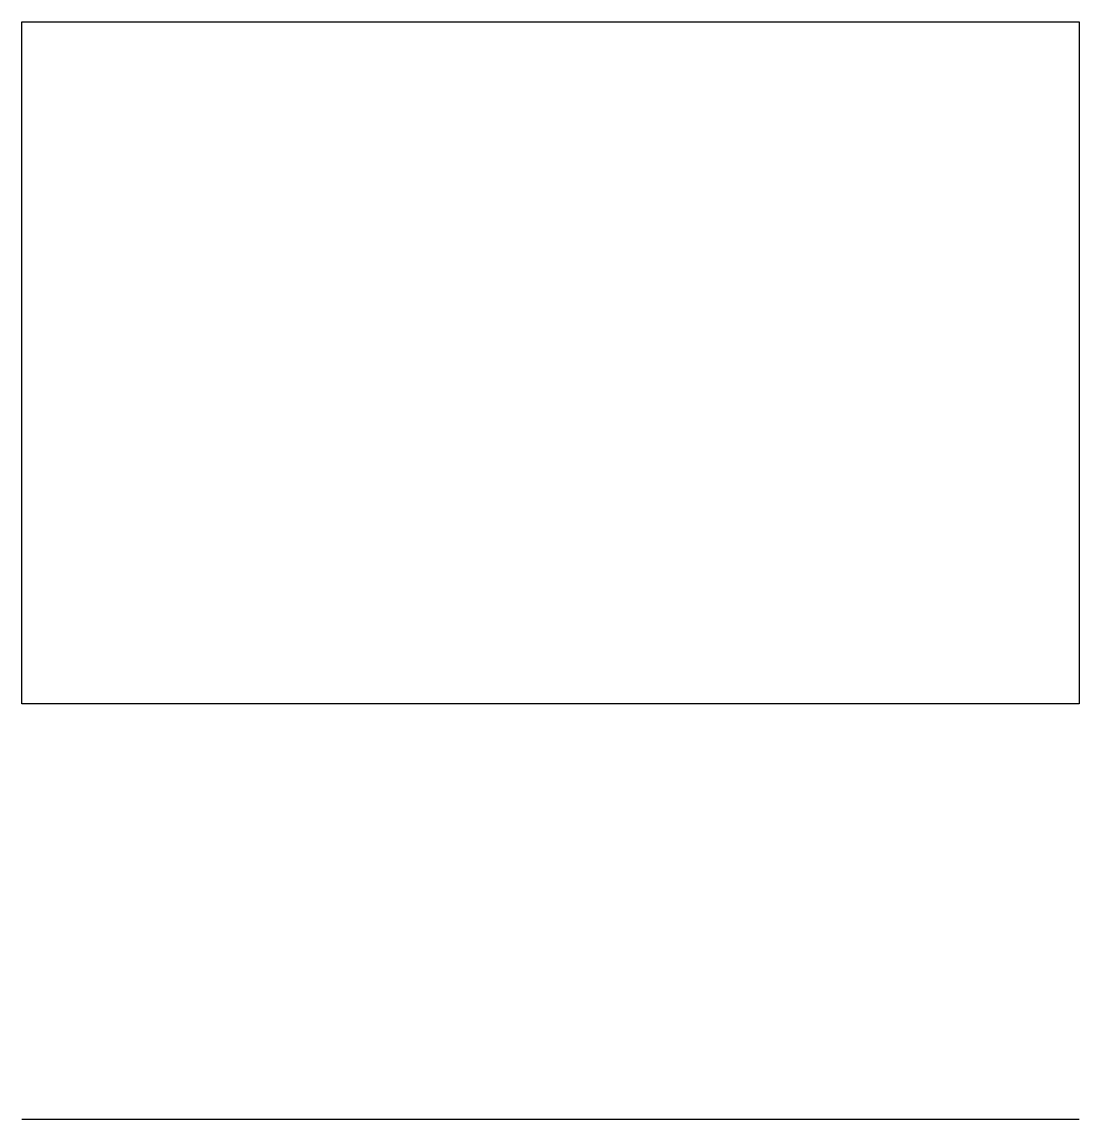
# Model space of a CAD drawing. Units: millimetres at full size, sheet at 1:100. Extents: x -5694 to 857, y -4898 to 1898.
import ezdxf

# ---------------------------------------------------------------- set-up
doc = ezdxf.new("R2010")
doc.units = ezdxf.units.MM
doc.header["$LTSCALE"] = 100
doc.layers.add('0-0', color=7, linetype='Continuous')

msp = doc.modelspace()

# ---------------------------------------------------------------- linework, layer by layer
at = {"layer": '0-0'}
msp.add_line((-5693.9, -4898), (857.1, -4898), dxfattribs=at)
msp.add_lwpolyline([(-5693.9, 1898), (857.1, 1898), (857.1, -2326.5), (-5693.9, -2326.5)], close=True, dxfattribs=at)

doc.saveas('drawing.dxf')
